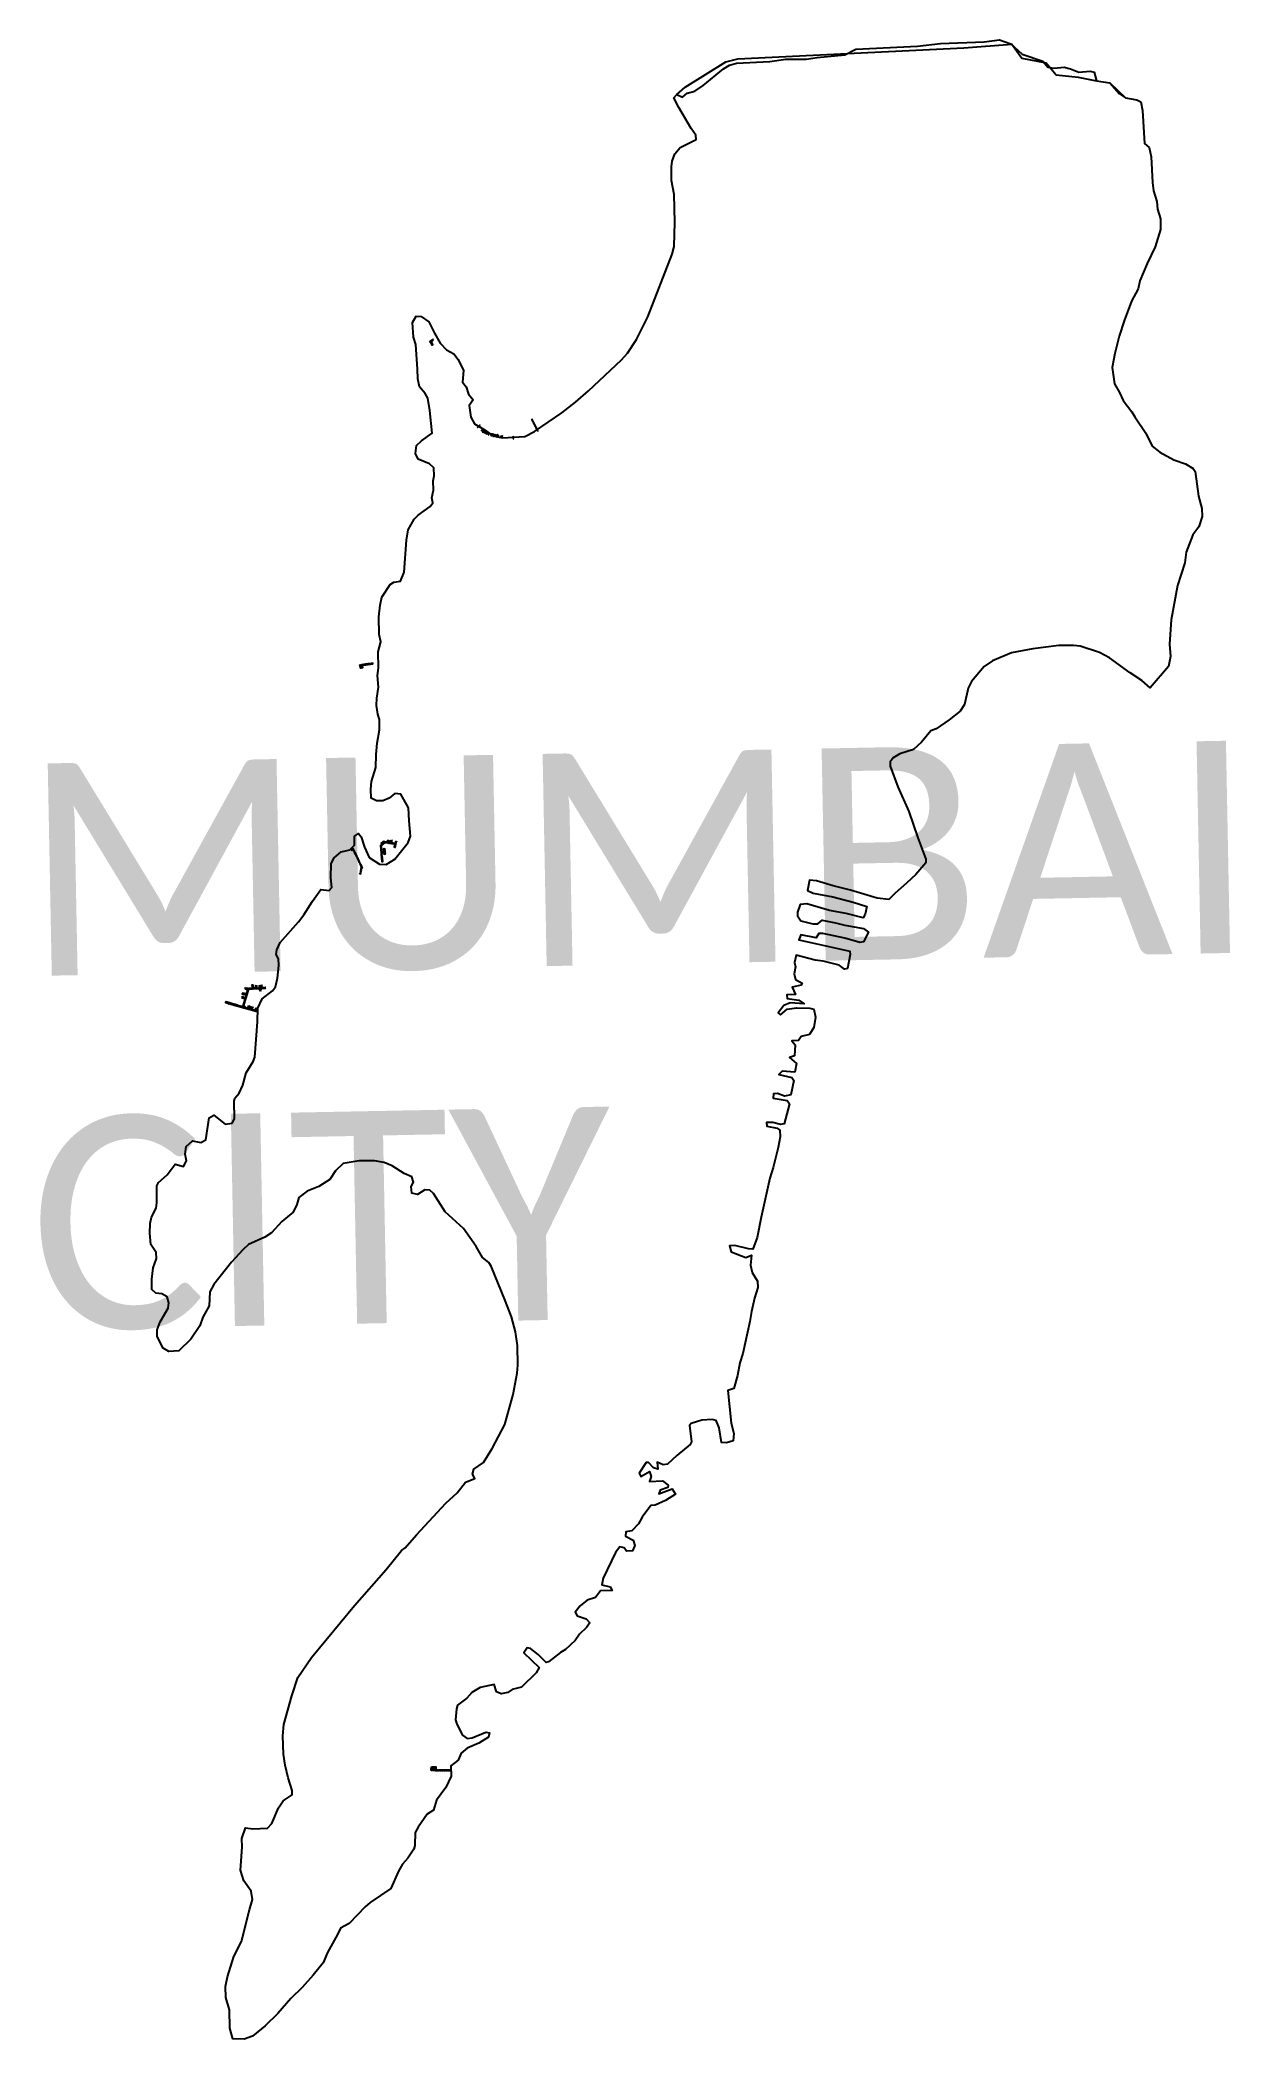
# Model space of a CAD drawing. Header units: metres. Extents: x 266312 to 277729, y 2088854 to 2108025.
import ezdxf

# ---------------------------------------------------------------- set-up
doc = ezdxf.new("R2010")
doc.units = ezdxf.units.M
doc.header["$MEASUREMENT"] = 0
for name, color, linetype in [('JETTY', 51, 'Continuous'), ('JETTY HATCH', 200, 'Continuous'), ('TALUKA NAME', 5, 'Continuous'), ('village', 3, 'Continuous')]:
    doc.layers.add(name, color=color, linetype=linetype)
doc.styles.get("Standard").update_dxf_attribs({"font": 'arial.ttf'})

msp = doc.modelspace()

# ---------------------------------------------------------------- hatches: boundary and pattern name
at = {"layer": 'JETTY HATCH'}
h = msp.add_hatch(dxfattribs=at)
h.set_pattern_fill('ANSI37', color=256, scale=10)
h.paths.add_polyline_path([(270052, 2105133), (270081, 2105155), (270086, 2105148), (270066, 2105135), (270082, 2105103), (270073, 2105100)])
h = msp.add_hatch(dxfattribs=at)
h.set_pattern_fill('ANSI37', color=256, scale=10)
h.paths.add_polyline_path([(270509, 2104311), (270530, 2104330), (270528, 2104332), (270530, 2104333), (270534, 2104327), (270533, 2104326), (270531, 2104328), (270511, 2104309)])
h = msp.add_hatch(dxfattribs=at)
h.set_pattern_fill('ANSI37', color=256, scale=10)
h.paths.add_polyline_path([(270549, 2104278), (270550, 2104276), (270558, 2104286), (270560, 2104286), (270561, 2104287), (270555, 2104291), (270554, 2104289), (270556, 2104288)])
h = msp.add_hatch(dxfattribs=at)
h.set_pattern_fill('ANSI37', color=256, scale=10)
h.paths.add_polyline_path([(270554, 2104274), (270555, 2104272), (270564, 2104283), (270566, 2104282), (270567, 2104284), (270563, 2104286)])
h = msp.add_hatch(dxfattribs=at)
h.set_pattern_fill('ANSI37', color=256, scale=10)
h.paths.add_polyline_path([(270559, 2104268), (270561, 2104267), (270568, 2104279), (270570, 2104278), (270570, 2104280), (270568, 2104282), (270567, 2104280), (270567, 2104280)])
h = msp.add_hatch(dxfattribs=at)
h.set_pattern_fill('ANSI37', color=256, scale=10)
h.paths.add_polyline_path([(270568, 2104263), (270566, 2104264), (270574, 2104282), (270573, 2104282), (270574, 2104284), (270578, 2104281), (270578, 2104279), (270575, 2104280)])
h = msp.add_hatch(dxfattribs=at)
h.set_pattern_fill('ANSI37', color=256, scale=10)
h.paths.add_polyline_path([(270578, 2104255), (270576, 2104256), (270586, 2104277), (270584, 2104278), (270585, 2104280), (270591, 2104277), (270590, 2104275), (270588, 2104276)])
h = msp.add_hatch(dxfattribs=at)
h.set_pattern_fill('ANSI37', color=256, scale=10)
h.paths.add_polyline_path([(270590, 2104249), (270588, 2104250), (270597, 2104266), (270595, 2104267), (270596, 2104269), (270602, 2104265), (270601, 2104264), (270598, 2104264)])
h = msp.add_hatch(dxfattribs=at)
h.set_pattern_fill('ANSI37', color=256, scale=10)
h.paths.add_polyline_path([(270602, 2104244), (270600, 2104246), (270607, 2104262), (270605, 2104264), (270606, 2104265), (270612, 2104262), (270611, 2104260), (270609, 2104261)])
h = msp.add_hatch(dxfattribs=at)
h.set_pattern_fill('ANSI37', color=256, scale=10)
h.paths.add_polyline_path([(270618, 2104237), (270616, 2104238), (270619, 2104256), (270617, 2104256), (270618, 2104258), (270624, 2104256), (270624, 2104254), (270621, 2104254)])
h = msp.add_hatch(dxfattribs=at)
h.set_pattern_fill('ANSI37', color=256, scale=10)
h.paths.add_polyline_path([(270640, 2104231), (270638, 2104232), (270642, 2104249), (270640, 2104250), (270640, 2104251), (270647, 2104250), (270647, 2104249), (270644, 2104249)])
h = msp.add_hatch(dxfattribs=at)
h.set_pattern_fill('ANSI37', color=256, scale=10)
h.paths.add_polyline_path([(270647, 2104228), (270645, 2104229), (270650, 2104246), (270648, 2104247), (270648, 2104249), (270655, 2104247), (270654, 2104245), (270652, 2104245)])
h = msp.add_hatch(dxfattribs=at)
h.set_pattern_fill('ANSI37', color=256, scale=10)
h.paths.add_polyline_path([(270663, 2104243), (270660, 2104244), (270660, 2104245), (270667, 2104244), (270667, 2104243), (270664, 2104243), (270661, 2104226), (270660, 2104226)])
h = msp.add_hatch(dxfattribs=at)
h.set_pattern_fill('ANSI37', color=256, scale=10)
h.paths.add_polyline_path([(270680, 2104222), (270678, 2104222), (270681, 2104239), (270678, 2104240), (270679, 2104241), (270685, 2104240), (270685, 2104238), (270683, 2104239)])
h = msp.add_hatch(dxfattribs=at)
h.set_pattern_fill('ANSI37', color=256, scale=10)
h.paths.add_polyline_path([(270697, 2104219), (270695, 2104220), (270697, 2104238), (270695, 2104238), (270694, 2104240), (270701, 2104240), (270701, 2104238), (270699, 2104238)])
h = msp.add_hatch(dxfattribs=at)
h.set_pattern_fill('ANSI37', color=256, scale=10)
h.paths.add_polyline_path([(270708, 2104217), (270706, 2104218), (270708, 2104233), (270705, 2104233), (270705, 2104235), (270712, 2104234), (270712, 2104232), (270710, 2104232)])
h = msp.add_hatch(dxfattribs=at)
h.set_pattern_fill('ANSI37', color=256, scale=10)
h.paths.add_polyline_path([(270736, 2104211), (270734, 2104212), (270736, 2104228), (270733, 2104229), (270734, 2104230), (270741, 2104229), (270740, 2104227), (270738, 2104227)])
h = msp.add_hatch(dxfattribs=at)
h.set_pattern_fill('ANSI37', color=256, scale=10)
h.paths.add_polyline_path([(270748, 2104211), (270746, 2104211), (270747, 2104226), (270745, 2104226), (270745, 2104228), (270752, 2104227), (270751, 2104225), (270749, 2104226)])
h = msp.add_hatch(dxfattribs=at)
h.set_pattern_fill('ANSI37', color=256, scale=10)
h.paths.add_polyline_path([(270855, 2104199), (270853, 2104199), (270851, 2104220), (270849, 2104220), (270849, 2104222), (270852, 2104222), (270854, 2104223), (270855, 2104221), (270853, 2104220)])
h = msp.add_hatch(dxfattribs=at)
h.set_pattern_fill('ANSI37', color=256, scale=10)
h.paths.add_polyline_path([(271091, 2104276), (271087, 2104274), (271035, 2104375), (271029, 2104386), (271033, 2104388)])
h = msp.add_hatch(dxfattribs=at)
h.set_pattern_fill('ANSI37', color=256, scale=10)
h.paths.add_polyline_path([(269505, 2102052), (269507, 2102041), (269407, 2102027), (269411, 2102005), (269384, 2102001), (269379, 2102032)])
h = msp.add_hatch(dxfattribs=at)
h.set_pattern_fill('ANSI37', color=256, scale=10)
h.paths.add_polyline_path([(269386, 2100026), (269377, 2100030), (269380, 2100033), (269382, 2100032), (269385, 2100036), (269388, 2100042), (269387, 2100049), (269389, 2100062), (269393, 2100077), (269391, 2100079), (269396, 2100091), (269377, 2100134), (269350, 2100192), (269317, 2100257), (269301, 2100252), (269298, 2100262), (269318, 2100270), (269342, 2100223), (269403, 2100089), (269406, 2100082), (269398, 2100080), (269394, 2100062), (269394, 2100042)])
h = msp.add_hatch(dxfattribs=at)
h.set_pattern_fill('ANSI37', color=256, scale=10)
h.paths.add_polyline_path([(269603, 2100144), (269593, 2100142), (269584, 2100237), (269579, 2100301), (269592, 2100314), (269586, 2100321), (269595, 2100330), (269603, 2100321), (269606, 2100326), (269600, 2100334), (269609, 2100341), (269616, 2100333), (269620, 2100336), (269645, 2100333), (269648, 2100350), (269660, 2100349), (269657, 2100331), (269669, 2100329), (269671, 2100349), (269690, 2100347), (269687, 2100327), (269717, 2100322), (269723, 2100329), (269726, 2100342), (269734, 2100341), (269721, 2100283), (269710, 2100285), (269718, 2100313), (269623, 2100327), (269589, 2100299), (269591, 2100245), (269611, 2100246), (269608, 2100271), (269620, 2100272), (269626, 2100218), (269613, 2100216), (269610, 2100234), (269593, 2100233)])
h = msp.add_hatch(dxfattribs=at)
h.set_pattern_fill('ANSI37', color=256, scale=10)
h.paths.add_polyline_path([(268279, 2098756), (268268, 2098759), (268290, 2098834), (268317, 2098922), (268419, 2098927), (268420, 2098909), (268433, 2098909), (268432, 2098928), (268476, 2098929), (268476, 2098939), (268446, 2098938), (268443, 2098959), (268431, 2098958), (268433, 2098937), (268428, 2098936), (268426, 2098958), (268414, 2098958), (268416, 2098936), (268393, 2098935), (268393, 2098957), (268380, 2098957), (268382, 2098934), (268360, 2098933), (268359, 2098964), (268346, 2098964), (268348, 2098932), (268308, 2098930), (268283, 2098937), (268280, 2098924), (268304, 2098917), (268293, 2098878), (268258, 2098888), (268252, 2098874), (268289, 2098866), (268282, 2098841), (268259, 2098848), (268260, 2098852), (268255, 2098854), (268249, 2098838), (268279, 2098830), (268258, 2098755), (268097, 2098805), (268092, 2098793), (268101, 2098788), (268261, 2098744), (268401, 2098705), (268401, 2098714), (268389, 2098717), (268393, 2098739), (268384, 2098741), (268377, 2098720), (268350, 2098729), (268356, 2098750), (268345, 2098753), (268339, 2098731), (268323, 2098736), (268329, 2098758), (268312, 2098763), (268305, 2098744), (268312, 2098742), (268311, 2098739), (268278, 2098749)])
h = msp.add_hatch(dxfattribs=at)
h.set_pattern_fill('ANGLE', color=256, scale=10)
h.set_pattern_definition([(0, (0, 0), (0, 2.75), [2, -0.75]), (90, (0, 0), (-2.75, 2e-16), [2, -0.75])])
h.paths.add_polyline_path([(270110, 2091463), (270067, 2091465), (270066, 2091431), (270107, 2091430), (270250, 2091429), (270254, 2091429), (270255, 2091431), (270254, 2091433), (270252, 2091434), (270111, 2091434)])

# ---------------------------------------------------------------- linework, layer by layer
at = {"layer": 'JETTY', "const_width": 0.1}
for points in [[(270052, 2105133), (270081, 2105155), (270086, 2105148), (270066, 2105135), (270082, 2105103), (270073, 2105100)], [(270509, 2104311), (270530, 2104330), (270528, 2104332), (270530, 2104333), (270534, 2104327), (270533, 2104326), (270531, 2104328), (270511, 2104309)], [(270549, 2104278), (270550, 2104276), (270558, 2104286), (270560, 2104286), (270561, 2104287), (270555, 2104291), (270554, 2104289), (270556, 2104288)], [(270554, 2104274), (270555, 2104272), (270564, 2104283), (270566, 2104282), (270567, 2104284), (270563, 2104286)], [(270559, 2104268), (270561, 2104267), (270568, 2104279), (270570, 2104278), (270570, 2104280), (270568, 2104282), (270567, 2104280), (270567, 2104280)], [(270568, 2104263), (270566, 2104264), (270574, 2104282), (270573, 2104282), (270574, 2104284), (270578, 2104281), (270578, 2104279), (270575, 2104280)], [(270578, 2104255), (270576, 2104256), (270586, 2104277), (270584, 2104278), (270585, 2104280), (270591, 2104277), (270590, 2104275), (270588, 2104276)], [(270590, 2104249), (270588, 2104250), (270597, 2104266), (270595, 2104267), (270596, 2104269), (270602, 2104265), (270601, 2104264), (270598, 2104264)], [(270602, 2104244), (270600, 2104246), (270607, 2104262), (270605, 2104264), (270606, 2104265), (270612, 2104262), (270611, 2104260), (270609, 2104261)], [(270618, 2104237), (270616, 2104238), (270619, 2104256), (270617, 2104256), (270618, 2104258), (270624, 2104256), (270624, 2104254), (270621, 2104254)], [(270640, 2104231), (270638, 2104232), (270642, 2104249), (270640, 2104250), (270640, 2104251), (270647, 2104250), (270647, 2104249), (270644, 2104249)], [(270647, 2104228), (270645, 2104229), (270650, 2104246), (270648, 2104247), (270648, 2104249), (270655, 2104247), (270654, 2104245), (270652, 2104245)], [(270663, 2104243), (270660, 2104244), (270660, 2104245), (270667, 2104244), (270667, 2104243), (270664, 2104243), (270661, 2104226), (270660, 2104226)], [(270680, 2104222), (270678, 2104222), (270681, 2104239), (270678, 2104240), (270679, 2104241), (270685, 2104240), (270685, 2104238), (270683, 2104239)], [(270697, 2104219), (270695, 2104220), (270697, 2104238), (270695, 2104238), (270694, 2104240), (270701, 2104240), (270701, 2104238), (270699, 2104238)], [(270708, 2104217), (270706, 2104218), (270708, 2104233), (270705, 2104233), (270705, 2104235), (270712, 2104234), (270712, 2104232), (270710, 2104232)], [(270736, 2104211), (270734, 2104212), (270736, 2104228), (270733, 2104229), (270734, 2104230), (270741, 2104229), (270740, 2104227), (270738, 2104227)], [(270748, 2104211), (270746, 2104211), (270747, 2104226), (270745, 2104226), (270745, 2104228), (270752, 2104227), (270751, 2104225), (270749, 2104226)], [(270855, 2104199), (270853, 2104199), (270851, 2104220), (270849, 2104220), (270849, 2104222), (270852, 2104222), (270854, 2104223), (270855, 2104221), (270853, 2104220)], [(271091, 2104276), (271087, 2104274), (271035, 2104375), (271029, 2104386), (271033, 2104388)], [(269603, 2100144), (269593, 2100142), (269584, 2100237), (269579, 2100301), (269592, 2100314), (269586, 2100321), (269595, 2100330), (269603, 2100321), (269606, 2100326), (269600, 2100334), (269609, 2100341), (269616, 2100333), (269620, 2100336), (269645, 2100333), (269648, 2100350), (269660, 2100349), (269657, 2100331), (269669, 2100329), (269671, 2100349), (269690, 2100347), (269687, 2100327), (269717, 2100322), (269723, 2100329), (269726, 2100342), (269734, 2100341), (269721, 2100283), (269710, 2100285), (269718, 2100313), (269623, 2100327), (269589, 2100299), (269591, 2100245), (269611, 2100246), (269608, 2100271), (269620, 2100272), (269626, 2100218), (269613, 2100216), (269610, 2100234), (269593, 2100233)]]:
    msp.add_lwpolyline(points, close=True, dxfattribs=at)
for points in [[(269505, 2102052), (269507, 2102041), (269407, 2102027), (269411, 2102005), (269384, 2102001), (269379, 2102032), (269505, 2102052)], [(269386, 2100026), (269377, 2100030), (269380, 2100033), (269382, 2100032), (269385, 2100036), (269388, 2100042), (269387, 2100049), (269389, 2100062), (269393, 2100077), (269391, 2100079), (269396, 2100091), (269377, 2100134), (269350, 2100192), (269317, 2100257), (269301, 2100252), (269298, 2100262), (269318, 2100270), (269342, 2100223), (269403, 2100089), (269406, 2100082), (269398, 2100080), (269394, 2100062), (269394, 2100042), (269386, 2100026)], [(268409, 2098712), (268406, 2098703), (268261, 2098744), (268101, 2098788), (268092, 2098793), (268097, 2098805), (268258, 2098755), (268279, 2098830), (268249, 2098838), (268255, 2098854), (268260, 2098852), (268259, 2098848), (268282, 2098841), (268289, 2098866), (268252, 2098874), (268258, 2098888), (268293, 2098878), (268304, 2098917), (268280, 2098924), (268283, 2098937), (268308, 2098930), (268348, 2098932), (268346, 2098964), (268359, 2098964), (268360, 2098933), (268382, 2098934), (268380, 2098957), (268393, 2098957), (268393, 2098935), (268416, 2098936), (268414, 2098958), (268426, 2098958), (268428, 2098936), (268433, 2098937), (268431, 2098958), (268443, 2098959), (268446, 2098938), (268476, 2098939), (268476, 2098929), (268432, 2098928), (268433, 2098909), (268420, 2098909), (268419, 2098927), (268317, 2098922), (268290, 2098834), (268268, 2098759), (268279, 2098756), (268278, 2098749), (268311, 2098739), (268312, 2098742), (268305, 2098744), (268312, 2098763), (268329, 2098758), (268323, 2098736), (268339, 2098731), (268345, 2098753), (268356, 2098750), (268350, 2098729), (268377, 2098720), (268384, 2098741), (268393, 2098739), (268389, 2098717), (268409, 2098712)]]:
    msp.add_lwpolyline(points, dxfattribs=at)
at = {"layer": 'JETTY'}
msp.add_lwpolyline([(270067, 2091465), (270110, 2091463), (270111, 2091434), (270252, 2091434), (270254, 2091433), (270255, 2091431), (270254, 2091429), (270250, 2091429), (270107, 2091430), (270066, 2091431)], close=True, dxfattribs=at)
at = {"layer": 'village', "color": 3, "true_color": 0x00ff00}
for points in [[(276619, 2104726, 0), (276669, 2104643, 0), (276703, 2104568, 0), (276787, 2104459, 0), (276814, 2104410, 0), (276921, 2104255, 0), (276983, 2104131, 0), (277055, 2104071, 0), (277188, 2104000, 0), (277302, 2103960, 0), (277374, 2103915, 0), (277393, 2103885, 0), (277425, 2103650, 0), (277457, 2103533, 0), (277461, 2103454, 0), (277428, 2103356, 0), (277372, 2103279, 0), (277309, 2103112, 0), (277294, 2103010, 0), (277224, 2102794, 0), (277163, 2102465, 0), (277149, 2102230, 0), (277158, 2102111, 0), (277137, 2102018, 0), (276964, 2101811, 0), (276882, 2101881, 0), (276772, 2101956, 0), (276573, 2102100, 0), (276476, 2102151, 0), (276290, 2102210, 0), (276227, 2102218, 0), (276086, 2102217, 0), (275837, 2102186, 0), (275633, 2102146, 0), (275450, 2102071, 0), (275370, 2102016, 0), (275248, 2101874, 0), (275215, 2101809, 0), (275180, 2101652, 0), (275140, 2101589, 0), (275033, 2101505, 0), (274908, 2101419, 0), (274859, 2101400, 0), (274770, 2101292, 0), (274692, 2101220, 0), (274560, 2101178, 0), (274496, 2101140, 0), (274469, 2101101, 0), (274469, 2101061, 0), (274541, 2100864, 0), (274646, 2100625, 0), (274733, 2100373, 0), (274811, 2100169, 0), (274811, 2100133, 0), (274713, 2100023, 0), (274626, 2099939, 0), (274517, 2099844, 0), (274457, 2099783, 0), (274345, 2099796, 0), (274087, 2099872, 0), (273923, 2099913, 0), (273761, 2099961, 0), (273694, 2099967, 0), (273676, 2099869, 0), (273730, 2099844, 0), (273917, 2099806, 0), (274112, 2099758, 0), (274245, 2099716, 0), (274228, 2099640, 0), (274208, 2099606, 0), (274046, 2099647, 0), (273886, 2099678, 0), (273668, 2099739, 0), (273606, 2099734, 0), (273579, 2099659, 0), (273580, 2099624, 0), (273611, 2099577, 0), (273726, 2099549, 0), (273773, 2099549, 0), (273815, 2099583, 0), (273943, 2099559, 0), (274033, 2099535, 0), (274211, 2099503, 0), (274260, 2099470, 0), (274212, 2099375, 0), (274178, 2099371, 0), (274034, 2099410, 0), (273823, 2099457, 0), (273783, 2099457, 0), (273759, 2099414, 0), (273610, 2099442, 0), (273593, 2099395, 0), (274080, 2099285, 0), (274085, 2099256, 0), (274059, 2099119, 0), (274030, 2099114, 0), (273980, 2099152, 0), (273825, 2099191, 0), (273749, 2099201, 0), (273565, 2099247, 0), (273550, 2099177, 0), (273561, 2099135, 0), (273548, 2099070, 0), (273560, 2099016, 0), (273625, 2098981, 0), (273614, 2098960, 0), (273529, 2098942, 0), (273559, 2098870, 0), (273478, 2098867, 0), (273481, 2098831, 0), (273593, 2098817, 0), (273642, 2098783, 0), (273508, 2098791, 0), (273448, 2098764, 0), (273394, 2098694, 0), (273415, 2098676, 0), (273481, 2098731, 0), (273569, 2098742, 0), (273699, 2098739, 0), (273735, 2098730, 0), (273753, 2098654, 0), (273736, 2098553, 0), (273696, 2098486, 0), (273614, 2098467, 0), (273589, 2098431, 0), (273524, 2098426, 0), (273556, 2098388, 0), (273552, 2098283, 0), (273503, 2098267, 0), (273569, 2098209, 0), (273554, 2098126, 0), (273432, 2098136, 0), (273401, 2098104, 0), (273525, 2098076, 0), (273545, 2098047, 0), (273515, 2097908, 0), (273455, 2097896, 0), (273389, 2097921, 0), (273349, 2097918, 0), (273347, 2097878, 0), (273480, 2097854, 0), (273502, 2097821, 0), (273452, 2097630, 0), (273416, 2097625, 0), (273342, 2097642, 0), (273282, 2097642, 0), (273284, 2097608, 0), (273383, 2097589, 0), (273410, 2097569, 0), (273413, 2097506, 0), (273393, 2097403, 0), (273346, 2097212, 0), (273315, 2097108, 0), (273231, 2096736, 0), (273194, 2096540, 0), (273152, 2096430, 0), (273110, 2096432, 0), (272979, 2096465, 0), (272928, 2096462, 0), (272942, 2096404, 0), (273084, 2096349, 0), (273139, 2096370, 0), (273127, 2096275, 0), (273145, 2096206, 0), (273197, 2096123, 0), (273198, 2096061, 0), (273167, 2095959, 0), (273137, 2095831, 0), (273122, 2095735, 0), (273055, 2095427, 0), (273027, 2095337, 0), (273003, 2095218, 0), (272970, 2095093, 0), (272910, 2095072, 0), (272944, 2094761, 0), (272969, 2094662, 0), (272961, 2094590, 0), (272898, 2094572, 0), (272851, 2094576, 0), (272828, 2094715, 0), (272798, 2094784, 0), (272760, 2094795, 0), (272661, 2094790, 0), (272558, 2094758, 0), (272543, 2094737, 0), (272562, 2094580, 0), (272551, 2094556, 0), (272422, 2094449, 0), (272333, 2094368, 0), (272292, 2094359, 0), (272234, 2094387, 0), (272241, 2094318, 0), (272198, 2094331, 0), (272149, 2094382, 0), (272129, 2094384, 0), (272060, 2094280, 0), (272078, 2094249, 0), (272158, 2094295, 0), (272174, 2094248, 0), (272161, 2094201, 0), (272285, 2094208, 0), (272339, 2094164, 0), (272337, 2094144, 0), (272261, 2094118, 0), (272248, 2094082, 0), (272377, 2094131, 0), (272409, 2094079, 0), (272313, 2094018, 0), (272215, 2093972, 0), (272172, 2093970, 0), (272088, 2093857, 0), (272053, 2093794, 0), (271990, 2093726, 0), (271932, 2093717, 0), (271930, 2093676, 0), (272002, 2093639, 0), (272018, 2093587, 0), (271996, 2093536, 0), (271938, 2093533, 0), (271915, 2093564, 0), (271875, 2093573, 0), (271835, 2093519, 0), (271714, 2093273, 0), (271701, 2093211, 0), (271782, 2093189, 0), (271802, 2093155, 0), (271690, 2093152, 0), (271643, 2093087, 0), (271561, 2093061, 0), (271496, 2093009, 0), (271447, 2092948, 0), (271465, 2092913, 0), (271551, 2092884, 0), (271587, 2092846, 0), (271556, 2092801, 0), (271487, 2092736, 0), (271447, 2092677, 0), (271354, 2092591, 0), (271305, 2092562, 0), (271191, 2092471, 0), (271169, 2092464, 0), (271092, 2092540, 0), (271017, 2092600, 0), (270986, 2092604, 0), (270955, 2092559, 0), (271102, 2092417, 0), (271071, 2092367, 0), (270933, 2092229, 0), (270841, 2092206, 0), (270801, 2092176, 0), (270738, 2092165, 0), (270693, 2092182, 0), (270668, 2092254, 0), (270534, 2092226, 0), (270456, 2092178, 0), (270407, 2092124, 0), (270318, 2092054, 0), (270307, 2092020, 0), (270299, 2091915, 0), (270310, 2091874, 0), (270367, 2091767, 0), (270410, 2091736, 0), (270457, 2091741, 0), (270589, 2091798, 0), (270625, 2091790, 0), (270616, 2091749, 0), (270522, 2091692, 0), (270411, 2091644, 0), (270353, 2091594, 0), (270324, 2091527, 0), (270253, 2091473, 0), (270258, 2091374, 0), (270207, 2091266, 0), (270117, 2091144, 0), (270086, 2091050, 0), (270026, 2091011, 0), (269939, 2090887, 0), (269913, 2090835, 0), (269907, 2090710, 0), (269898, 2090676, 0), (269841, 2090588, 0), (269790, 2090530, 0), (269752, 2090462, 0), (269677, 2090298, 0), (269479, 2090164, 0), (269432, 2090123, 0), (269279, 2089961, 0), (269196, 2089917, 0), (269167, 2089856, 0), (269072, 2089683, 0), (269028, 2089586, 0), (268933, 2089467, 0), (268828, 2089347, 0), (268719, 2089241, 0), (268595, 2089099, 0), (268473, 2088979, 0), (268352, 2088881, 0), (268272, 2088854, 0), (268162, 2088855, 0), (268135, 2088957, 0), (268131, 2089134, 0), (268094, 2089251, 0), (268091, 2089358, 0), (268111, 2089450, 0), (268172, 2089646, 0), (268245, 2089790, 0), (268321, 2090093, 0), (268351, 2090192, 0), (268339, 2090273, 0), (268267, 2090371, 0), (268237, 2090474, 0), (268251, 2090694, 0), (268250, 2090777, 0), (268283, 2090878, 0), (268353, 2090869, 0), (268496, 2090877, 0), (268536, 2090920, 0), (268600, 2091071, 0), (268646, 2091139, 0), (268731, 2091195, 0), (268733, 2091236, 0), (268694, 2091359, 0), (268664, 2091480, 0), (268647, 2091587, 0), (268641, 2091760, 0), (268652, 2091870, 0), (268728, 2092146, 0), (268787, 2092321, 0), (268918, 2092513, 0), (269329, 2093012, 0), (269635, 2093357, 0), (269782, 2093538, 0), (269815, 2093563, 0), (269924, 2093689, 0), (270206, 2093992, 0), (270315, 2094092, 0), (270395, 2094193, 0), (270485, 2094228, 0), (270462, 2094272, 0), (270475, 2094320, 0), (270566, 2094383, 0), (270651, 2094518, 0), (270772, 2094748, 0), (270853, 2095036, 0), (270891, 2095238, 0), (270895, 2095316, 0), (270894, 2095505, 0), (270875, 2095637, 0), (270835, 2095780, 0), (270776, 2095936, 0), (270641, 2096265, 0), (270618, 2096301, 0), (270557, 2096349, 0), (270496, 2096454, 0), (270374, 2096626, 0), (270200, 2096788, 0), (270088, 2096964, 0), (270052, 2096996, 0), (270003, 2096997, 0), (269934, 2096952, 0), (269880, 2096967, 0), (269873, 2097030, 0), (269895, 2097071, 0), (269879, 2097122, 0), (269807, 2097155, 0), (269692, 2097228, 0), (269615, 2097259, 0), (269521, 2097276, 0), (269375, 2097277, 0), (269221, 2097251, 0), (269147, 2097179, 0), (269094, 2097098, 0), (268989, 2097030, 0), (268875, 2096986, 0), (268795, 2096925, 0), (268775, 2096857, 0), (268740, 2096785, 0), (268631, 2096695, 0), (268533, 2096584, 0), (268471, 2096543, 0), (268314, 2096473, 0), (268259, 2096421, 0), (268150, 2096303, 0), (267979, 2096091, 0), (267941, 2096021, 0), (267936, 2095884, 0), (267874, 2095778, 0), (267847, 2095693, 0), (267761, 2095564, 0), (267643, 2095454, 0), (267547, 2095448, 0), (267493, 2095479, 0), (267438, 2095591, 0), (267437, 2095654, 0), (267466, 2095733, 0), (267541, 2095863, 0), (267550, 2095913, 0), (267531, 2095973, 0), (267482, 2095999, 0), (267423, 2096008, 0), (267387, 2096041, 0), (267386, 2096142, 0), (267397, 2096250, 0), (267430, 2096338, 0), (267427, 2096396, 0), (267377, 2096472, 0), (267365, 2096582, 0), (267369, 2096676, 0), (267382, 2096736, 0), (267428, 2096822, 0), (267434, 2096874, 0), (267435, 2097037, 0), (267449, 2097069, 0), (267533, 2097143, 0), (267609, 2097243, 0), (267689, 2097223, 0), (267718, 2097275, 0), (267706, 2097340, 0), (267715, 2097414, 0), (267777, 2097466, 0), (267856, 2097453, 0), (267903, 2097478, 0), (267935, 2097687, 0), (267981, 2097714, 0), (268088, 2097626, 0), (268157, 2097637, 0), (268177, 2097680, 0), (268175, 2097848, 0), (268182, 2097877, 0), (268222, 2097925, 0), (268257, 2098001, 0), (268292, 2098120, 0), (268356, 2098229, 0), (268372, 2098269, 0), (268398, 2098608, 0), (268401, 2098740, 0), (268443, 2098828, 0), (268544, 2098905, 0), (268572, 2098946, 0), (268592, 2099027, 0), (268605, 2099148, 0), (268599, 2099213, 0), (268579, 2099253, 0), (268585, 2099300, 0), (268618, 2099370, 0), (268792, 2099569, 0), (268845, 2099636, 0), (268927, 2099765, 0), (269007, 2099877, 0), (269088, 2099867, 0), (269112, 2099896, 0), (269104, 2099990, 0), (269106, 2100127, 0), (269134, 2100183, 0), (269203, 2100238, 0), (269286, 2100259, 0), (269331, 2100304, 0), (269330, 2100389, 0), (269368, 2100414, 0), (269393, 2100383, 0), (269425, 2100284, 0), (269471, 2100186, 0), (269568, 2100122, 0), (269635, 2100118, 0), (269717, 2100168, 0), (269846, 2100330, 0), (269868, 2100389, 0), (269853, 2100537, 0), (269848, 2100660, 0), (269773, 2100792, 0), (269717, 2100798, 0), (269663, 2100753, 0), (269603, 2100728, 0), (269542, 2100729, 0), (269491, 2100754, 0), (269486, 2100839, 0), (269494, 2100915, 0), (269535, 2101048, 0), (269537, 2101171, 0), (269547, 2101281, 0), (269571, 2101409, 0), (269570, 2101508, 0), (269552, 2101559, 0), (269542, 2101642, 0), (269544, 2101714, 0), (269561, 2101819, 0), (269549, 2101931, 0), (269559, 2102005, 0), (269558, 2102158, 0), (269582, 2102252, 0), (269566, 2102324, 0), (269564, 2102492, 0), (269575, 2102606, 0), (269592, 2102680, 0), (269672, 2102802, 0), (269707, 2102825, 0), (269772, 2102834, 0), (269807, 2102920, 0), (269830, 2103227, 0), (269845, 2103326, 0), (269902, 2103430, 0), (269940, 2103468, 0), (270056, 2103550, 0), (270082, 2103586, 0), (270073, 2103635, 0), (270088, 2103707, 0), (270083, 2103797, 0), (270094, 2103846, 0), (270091, 2103922, 0), (270048, 2103960, 0), (269942, 2104004, 0), (269915, 2104060, 0), (269926, 2104136, 0), (269972, 2104181, 0), (270075, 2104254, 0), (270051, 2104473, 0), (270034, 2104590, 0), (270009, 2104635, 0), (269952, 2104697, 0), (269936, 2104775, 0), (269935, 2104869, 0), (269918, 2105105, 0), (269895, 2105176, 0), (269887, 2105315, 0), (269920, 2105376, 0), (269970, 2105372, 0), (270042, 2105323, 0), (270096, 2105214, 0), (270153, 2105118, 0), (270212, 2105053, 0), (270284, 2105016, 0), (270323, 2104962, 0), (270375, 2104855, 0), (270365, 2104743, 0), (270401, 2104698, 0), (270424, 2104627, 0), (270469, 2104575, 0), (270431, 2104519, 0), (270446, 2104407, 0), (270480, 2104345, 0), (270584, 2104283, 0), (270658, 2104229, 0), (270748, 2104208, 0), (270963, 2104223, 0), (271057, 2104269, 0), (271318, 2104450, 0), (271449, 2104552, 0), (271576, 2104661, 0), (271890, 2104959, 0), (271950, 2105020, 0), (272034, 2105151, 0), (272144, 2105371, 0), (272377, 2105970, 0), (272397, 2106044, 0), (272402, 2106277, 0), (272397, 2106542, 0), (272372, 2106678, 0), (272371, 2106808, 0), (272377, 2106864, 0), (272403, 2106934, 0), (272454, 2106995, 0), (272606, 2107070, 0), (272604, 2107111, 0), (272560, 2107175, 0), (272442, 2107376, 0), (272392, 2107470, 0), (272421, 2107501, 0), (272477, 2107477, 0), (272520, 2107514, 0), (272595, 2107534, 0), (272674, 2107587, 0), (272870, 2107748, 0), (272926, 2107782, 0), (272994, 2107802, 0), (273315, 2107819, 0), (273466, 2107840, 0), (273663, 2107841, 0), (273769, 2107857, 0), (274033, 2107882, 0), (274139, 2107936, 0), (274729, 2107967, 0), (274952, 2107991, 0), (275371, 2108006, 0), (275518, 2108025, 0), (275625, 2107989, 0), (275735, 2107888, 0), (275932, 2107822, 0), (275982, 2107765, 0), (276039, 2107754, 0), (276137, 2107763, 0), (276198, 2107748, 0), (276277, 2107715, 0), (276387, 2107727, 0), (276425, 2107716, 0), (276448, 2107633, 0), (276577, 2107615, 0), (276669, 2107510, 0), (276726, 2107469, 0), (276835, 2107451, 0), (276873, 2107432, 0), (276889, 2107349, 0), (276907, 2107031, 0), (276952, 2106994, 0), (276972, 2106903, 0), (276985, 2106658, 0), (276994, 2106578, 0), (277025, 2106476, 0), (277033, 2106401, 0), (277060, 2106310, 0), (277061, 2106208, 0), (277009, 2106041, 0), (276935, 2105882, 0), (276864, 2105715, 0), (276846, 2105639, 0), (276783, 2105521, 0), (276712, 2105332, 0), (276664, 2105184, 0), (276624, 2105017, 0), (276599, 2104884, 0)], [(276619, 2104726, 0), (276669, 2104643, 0), (276703, 2104568, 0), (276787, 2104459, 0), (276814, 2104410, 0), (276921, 2104255, 0), (276983, 2104131, 0), (277055, 2104071, 0), (277188, 2104000, 0), (277302, 2103960, 0), (277374, 2103915, 0), (277393, 2103885, 0), (277425, 2103650, 0), (277457, 2103533, 0), (277461, 2103454, 0), (277428, 2103356, 0), (277372, 2103279, 0), (277309, 2103112, 0), (277294, 2103010, 0), (277224, 2102794, 0), (277163, 2102465, 0), (277149, 2102230, 0), (277158, 2102111, 0), (277137, 2102018, 0), (276964, 2101811, 0), (276882, 2101881, 0), (276772, 2101956, 0), (276573, 2102100, 0), (276476, 2102151, 0), (276290, 2102210, 0), (276227, 2102218, 0), (276086, 2102217, 0), (275837, 2102186, 0), (275633, 2102146, 0), (275450, 2102071, 0), (275370, 2102016, 0), (275248, 2101874, 0), (275215, 2101809, 0), (275180, 2101652, 0), (275140, 2101589, 0), (275033, 2101505, 0), (274908, 2101419, 0), (274859, 2101400, 0), (274770, 2101292, 0), (274692, 2101220, 0), (274560, 2101178, 0), (274496, 2101140, 0), (274469, 2101101, 0), (274469, 2101061, 0), (274541, 2100864, 0), (274646, 2100625, 0), (274733, 2100373, 0), (274811, 2100169, 0), (274811, 2100133, 0), (274713, 2100023, 0), (274626, 2099939, 0), (274517, 2099844, 0), (274457, 2099783, 0), (274345, 2099796, 0), (274087, 2099872, 0), (273923, 2099913, 0), (273761, 2099961, 0), (273694, 2099967, 0), (273676, 2099869, 0), (273730, 2099844, 0), (273917, 2099806, 0), (274112, 2099758, 0), (274245, 2099716, 0), (274228, 2099640, 0), (274208, 2099606, 0), (274046, 2099647, 0), (273886, 2099678, 0), (273668, 2099739, 0), (273606, 2099734, 0), (273579, 2099659, 0), (273580, 2099624, 0), (273611, 2099577, 0), (273726, 2099549, 0), (273773, 2099549, 0), (273815, 2099583, 0), (273943, 2099559, 0), (274033, 2099535, 0), (274211, 2099503, 0), (274260, 2099470, 0), (274212, 2099375, 0), (274178, 2099371, 0), (274034, 2099410, 0), (273823, 2099457, 0), (273783, 2099457, 0), (273759, 2099414, 0), (273610, 2099442, 0), (273593, 2099395, 0), (274080, 2099285, 0), (274085, 2099256, 0), (274059, 2099119, 0), (274030, 2099114, 0), (273980, 2099152, 0), (273825, 2099191, 0), (273749, 2099201, 0), (273565, 2099247, 0), (273550, 2099177, 0), (273561, 2099135, 0), (273548, 2099070, 0), (273560, 2099016, 0), (273625, 2098981, 0), (273614, 2098960, 0), (273529, 2098942, 0), (273559, 2098870, 0), (273478, 2098867, 0), (273481, 2098831, 0), (273593, 2098817, 0), (273642, 2098783, 0), (273508, 2098791, 0), (273448, 2098764, 0), (273394, 2098694, 0), (273415, 2098676, 0), (273481, 2098731, 0), (273569, 2098742, 0), (273699, 2098739, 0), (273735, 2098730, 0), (273753, 2098654, 0), (273736, 2098553, 0), (273696, 2098486, 0), (273614, 2098467, 0), (273589, 2098431, 0), (273524, 2098426, 0), (273556, 2098388, 0), (273552, 2098283, 0), (273503, 2098267, 0), (273569, 2098209, 0), (273554, 2098126, 0), (273432, 2098136, 0), (273401, 2098104, 0), (273525, 2098076, 0), (273545, 2098047, 0), (273515, 2097908, 0), (273455, 2097896, 0), (273389, 2097921, 0), (273349, 2097918, 0), (273347, 2097878, 0), (273480, 2097854, 0), (273502, 2097821, 0), (273452, 2097630, 0), (273416, 2097625, 0), (273342, 2097642, 0), (273282, 2097642, 0), (273284, 2097608, 0), (273383, 2097589, 0), (273410, 2097569, 0), (273413, 2097506, 0), (273393, 2097403, 0), (273346, 2097212, 0), (273315, 2097108, 0), (273231, 2096736, 0), (273194, 2096540, 0), (273152, 2096430, 0), (273110, 2096432, 0), (272979, 2096465, 0), (272928, 2096462, 0), (272942, 2096404, 0), (273084, 2096349, 0), (273139, 2096370, 0), (273127, 2096275, 0), (273145, 2096206, 0), (273197, 2096123, 0), (273198, 2096061, 0), (273167, 2095959, 0), (273137, 2095831, 0), (273122, 2095735, 0), (273055, 2095427, 0), (273027, 2095337, 0), (273003, 2095218, 0), (272970, 2095093, 0), (272910, 2095072, 0), (272944, 2094761, 0), (272969, 2094662, 0), (272961, 2094590, 0), (272898, 2094572, 0), (272851, 2094576, 0), (272828, 2094715, 0), (272798, 2094784, 0), (272760, 2094795, 0), (272661, 2094790, 0), (272558, 2094758, 0), (272543, 2094737, 0), (272562, 2094580, 0), (272551, 2094556, 0), (272422, 2094449, 0), (272333, 2094368, 0), (272292, 2094359, 0), (272234, 2094387, 0), (272241, 2094318, 0), (272198, 2094331, 0), (272149, 2094382, 0), (272129, 2094384, 0), (272060, 2094280, 0), (272078, 2094249, 0), (272158, 2094295, 0), (272174, 2094248, 0), (272161, 2094201, 0), (272285, 2094208, 0), (272339, 2094164, 0), (272337, 2094144, 0), (272261, 2094118, 0), (272248, 2094082, 0), (272377, 2094131, 0), (272409, 2094079, 0), (272313, 2094018, 0), (272215, 2093972, 0), (272172, 2093970, 0), (272088, 2093857, 0), (272053, 2093794, 0), (271990, 2093726, 0), (271932, 2093717, 0), (271930, 2093676, 0), (272002, 2093639, 0), (272018, 2093587, 0), (271996, 2093536, 0), (271938, 2093533, 0), (271915, 2093564, 0), (271875, 2093573, 0), (271835, 2093519, 0), (271714, 2093273, 0), (271701, 2093211, 0), (271782, 2093189, 0), (271802, 2093155, 0), (271690, 2093152, 0), (271643, 2093087, 0), (271561, 2093061, 0), (271496, 2093009, 0), (271447, 2092948, 0), (271465, 2092913, 0), (271551, 2092884, 0), (271587, 2092846, 0), (271556, 2092801, 0), (271487, 2092736, 0), (271447, 2092677, 0), (271354, 2092591, 0), (271305, 2092562, 0), (271191, 2092471, 0), (271169, 2092464, 0), (271092, 2092540, 0), (271017, 2092600, 0), (270986, 2092604, 0), (270955, 2092559, 0), (271102, 2092417, 0), (271071, 2092367, 0), (270933, 2092229, 0), (270841, 2092206, 0), (270801, 2092176, 0), (270738, 2092165, 0), (270693, 2092182, 0), (270668, 2092254, 0), (270534, 2092226, 0), (270456, 2092178, 0), (270407, 2092124, 0), (270318, 2092054, 0), (270307, 2092020, 0), (270299, 2091915, 0), (270310, 2091874, 0), (270367, 2091767, 0), (270410, 2091736, 0), (270457, 2091741, 0), (270589, 2091798, 0), (270625, 2091790, 0), (270616, 2091749, 0), (270522, 2091692, 0), (270411, 2091644, 0), (270353, 2091594, 0), (270324, 2091527, 0), (270253, 2091473, 0), (270258, 2091374, 0), (270207, 2091266, 0), (270117, 2091144, 0), (270086, 2091050, 0), (270026, 2091011, 0), (269939, 2090887, 0), (269913, 2090835, 0), (269907, 2090710, 0), (269898, 2090676, 0), (269841, 2090588, 0), (269790, 2090530, 0), (269752, 2090462, 0), (269677, 2090298, 0), (269479, 2090164, 0), (269432, 2090123, 0), (269279, 2089961, 0), (269196, 2089917, 0), (269167, 2089856, 0), (269072, 2089683, 0), (269028, 2089586, 0), (268933, 2089467, 0), (268828, 2089347, 0), (268719, 2089241, 0), (268595, 2089099, 0), (268473, 2088979, 0), (268352, 2088881, 0), (268272, 2088854, 0), (268162, 2088855, 0), (268135, 2088957, 0), (268131, 2089134, 0), (268094, 2089251, 0), (268091, 2089358, 0), (268111, 2089450, 0), (268172, 2089646, 0), (268245, 2089790, 0), (268321, 2090093, 0), (268351, 2090192, 0), (268339, 2090273, 0), (268267, 2090371, 0), (268237, 2090474, 0), (268251, 2090694, 0), (268250, 2090777, 0), (268283, 2090878, 0), (268353, 2090869, 0), (268496, 2090877, 0), (268536, 2090920, 0), (268600, 2091071, 0), (268646, 2091139, 0), (268731, 2091195, 0), (268733, 2091236, 0), (268694, 2091359, 0), (268664, 2091480, 0), (268647, 2091587, 0), (268641, 2091760, 0), (268652, 2091870, 0), (268728, 2092146, 0), (268787, 2092321, 0), (268918, 2092513, 0), (269329, 2093012, 0), (269635, 2093357, 0), (269782, 2093538, 0), (269815, 2093563, 0), (269924, 2093689, 0), (270206, 2093992, 0), (270315, 2094092, 0), (270395, 2094193, 0), (270485, 2094228, 0), (270462, 2094272, 0), (270475, 2094320, 0), (270566, 2094383, 0), (270651, 2094518, 0), (270772, 2094748, 0), (270853, 2095036, 0), (270891, 2095238, 0), (270895, 2095316, 0), (270894, 2095505, 0), (270875, 2095637, 0), (270835, 2095780, 0), (270776, 2095936, 0), (270641, 2096265, 0), (270618, 2096301, 0), (270557, 2096349, 0), (270496, 2096454, 0), (270374, 2096626, 0), (270200, 2096788, 0), (270088, 2096964, 0), (270052, 2096996, 0), (270003, 2096997, 0), (269934, 2096952, 0), (269880, 2096967, 0), (269873, 2097030, 0), (269895, 2097071, 0), (269879, 2097122, 0), (269807, 2097155, 0), (269692, 2097228, 0), (269615, 2097259, 0), (269521, 2097276, 0), (269375, 2097277, 0), (269221, 2097251, 0), (269147, 2097179, 0), (269094, 2097098, 0), (268989, 2097030, 0), (268875, 2096986, 0), (268795, 2096925, 0), (268775, 2096857, 0), (268740, 2096785, 0), (268631, 2096695, 0), (268533, 2096584, 0), (268471, 2096543, 0), (268314, 2096473, 0), (268259, 2096421, 0), (268150, 2096303, 0), (267979, 2096091, 0), (267941, 2096021, 0), (267936, 2095884, 0), (267874, 2095778, 0), (267847, 2095693, 0), (267761, 2095564, 0), (267643, 2095454, 0), (267547, 2095448, 0), (267493, 2095479, 0), (267438, 2095591, 0), (267437, 2095654, 0), (267466, 2095733, 0), (267541, 2095863, 0), (267550, 2095913, 0), (267531, 2095973, 0), (267482, 2095999, 0), (267423, 2096008, 0), (267387, 2096041, 0), (267386, 2096142, 0), (267397, 2096250, 0), (267430, 2096338, 0), (267427, 2096396, 0), (267377, 2096472, 0), (267365, 2096582, 0), (267369, 2096676, 0), (267382, 2096736, 0), (267428, 2096822, 0), (267434, 2096874, 0), (267435, 2097037, 0), (267449, 2097069, 0), (267533, 2097143, 0), (267609, 2097243, 0), (267689, 2097223, 0), (267718, 2097275, 0), (267706, 2097340, 0), (267715, 2097414, 0), (267777, 2097466, 0), (267856, 2097453, 0), (267903, 2097478, 0), (267935, 2097687, 0), (267981, 2097714, 0), (268088, 2097626, 0), (268157, 2097637, 0), (268177, 2097680, 0), (268175, 2097848, 0), (268182, 2097877, 0), (268222, 2097925, 0), (268257, 2098001, 0), (268292, 2098120, 0), (268356, 2098229, 0), (268372, 2098269, 0), (268398, 2098608, 0), (268401, 2098740, 0), (268443, 2098828, 0), (268544, 2098905, 0), (268572, 2098946, 0), (268592, 2099027, 0), (268605, 2099148, 0), (268599, 2099213, 0), (268579, 2099253, 0), (268585, 2099300, 0), (268618, 2099370, 0), (268792, 2099569, 0), (268845, 2099636, 0), (268927, 2099765, 0), (269007, 2099877, 0), (269088, 2099867, 0), (269112, 2099896, 0), (269104, 2099990, 0), (269106, 2100127, 0), (269134, 2100183, 0), (269203, 2100238, 0), (269286, 2100259, 0), (269331, 2100304, 0), (269330, 2100389, 0), (269368, 2100414, 0), (269393, 2100383, 0), (269425, 2100284, 0), (269471, 2100186, 0), (269568, 2100122, 0), (269635, 2100118, 0), (269717, 2100168, 0), (269846, 2100330, 0), (269868, 2100389, 0), (269853, 2100537, 0), (269848, 2100660, 0), (269773, 2100792, 0), (269717, 2100798, 0), (269663, 2100753, 0), (269603, 2100728, 0), (269542, 2100729, 0), (269491, 2100754, 0), (269486, 2100839, 0), (269494, 2100915, 0), (269535, 2101048, 0), (269537, 2101171, 0), (269547, 2101281, 0), (269571, 2101409, 0), (269570, 2101508, 0), (269552, 2101559, 0), (269542, 2101642, 0), (269544, 2101714, 0), (269561, 2101819, 0), (269549, 2101931, 0), (269559, 2102005, 0), (269558, 2102158, 0), (269582, 2102252, 0), (269566, 2102324, 0), (269564, 2102492, 0), (269575, 2102606, 0), (269592, 2102680, 0), (269672, 2102802, 0), (269707, 2102825, 0), (269772, 2102834, 0), (269807, 2102920, 0), (269830, 2103227, 0), (269845, 2103326, 0), (269902, 2103430, 0), (269940, 2103468, 0), (270056, 2103550, 0), (270082, 2103586, 0), (270073, 2103635, 0), (270088, 2103707, 0), (270083, 2103797, 0), (270094, 2103846, 0), (270091, 2103922, 0), (270048, 2103960, 0), (269942, 2104004, 0), (269915, 2104060, 0), (269926, 2104136, 0), (269972, 2104181, 0), (270075, 2104254, 0), (270051, 2104473, 0), (270034, 2104590, 0), (270009, 2104635, 0), (269952, 2104697, 0), (269936, 2104775, 0), (269935, 2104869, 0), (269918, 2105105, 0), (269895, 2105176, 0), (269887, 2105315, 0), (269920, 2105376, 0), (269970, 2105372, 0), (270042, 2105323, 0), (270096, 2105214, 0), (270153, 2105118, 0), (270212, 2105053, 0), (270284, 2105016, 0), (270323, 2104962, 0), (270375, 2104855, 0), (270365, 2104743, 0), (270401, 2104698, 0), (270424, 2104627, 0), (270469, 2104575, 0), (270431, 2104519, 0), (270446, 2104407, 0), (270480, 2104345, 0), (270584, 2104283, 0), (270658, 2104229, 0), (270748, 2104208, 0), (270963, 2104223, 0), (271057, 2104269, 0), (271318, 2104450, 0), (271449, 2104552, 0), (271576, 2104661, 0), (271890, 2104959, 0), (271950, 2105020, 0), (272034, 2105151, 0), (272144, 2105371, 0), (272377, 2105970, 0), (272397, 2106044, 0), (272402, 2106277, 0), (272397, 2106542, 0), (272372, 2106678, 0), (272371, 2106808, 0), (272377, 2106864, 0), (272403, 2106934, 0), (272454, 2106995, 0), (272606, 2107070, 0), (272604, 2107111, 0), (272560, 2107175, 0), (272442, 2107376, 0), (272392, 2107470, 0), (272421, 2107501, 0), (272501, 2107571, 0), (272892, 2107814, 0), (273008, 2107845, 0), (275175, 2107951, 0), (275637, 2107986, 0), (275732, 2107849, 0), (275964, 2107807, 0), (276060, 2107690, 0), (276271, 2107669, 0), (276448, 2107633, 0), (276577, 2107615, 0), (276726, 2107469, 0), (276835, 2107451, 0), (276873, 2107432, 0), (276889, 2107349, 0), (276907, 2107031, 0), (276952, 2106994, 0), (276972, 2106903, 0), (276985, 2106658, 0), (276994, 2106578, 0), (277025, 2106476, 0), (277033, 2106401, 0), (277060, 2106310, 0), (277061, 2106208, 0), (277009, 2106041, 0), (276935, 2105882, 0), (276864, 2105715, 0), (276846, 2105639, 0), (276783, 2105521, 0), (276712, 2105332, 0), (276664, 2105184, 0), (276624, 2105017, 0), (276599, 2104884, 0)]]:
    msp.add_polyline3d(points, close=True, dxfattribs=at)

# ---------------------------------------------------------------- texts
at = {"layer": 'TALUKA NAME', "insert": (266128, 2101082), "char_height": 2035.68, "attachment_point": 1, "rotation": 1.1028}
msp.add_mtext_dynamic_manual_height_columns('{\\fCalibri|b0|i0|c0|p34;MUMBAI  CITY}', width=1716.74, gutter_width=10178, heights=[0], dxfattribs=at)

doc.saveas('drawing.dxf')
